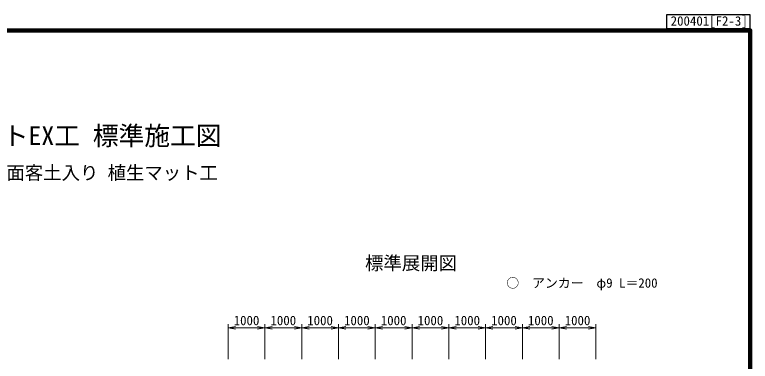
# Model space of a CAD drawing. Units: millimetres, scale not verified. Extents: x 690 to 40690, y 684 to 28809.
# Drawn here: x 20690 to 40690, y 19390 to 28809 of the extents above; entities that cross this region are included whole.
import ezdxf
from ezdxf.enums import TextEntityAlignment as Align

# ---------------------------------------------------------------- set-up
doc = ezdxf.new("R2010")
doc.units = ezdxf.units.MM
doc.header["$LTSCALE"] = 100
for name, color, linetype, lineweight in [('C-DOC', 3, 'Continuous', 25), ('C-STR-DIM', 1, 'Continuous', 13), ('C-TTL', 2, 'Continuous', 140)]:
    doc.layers.add(name, color=color, linetype=linetype, lineweight=lineweight)
doc.layers.add('C-STR-TXT', color=7, linetype='Continuous')
doc.layers.add('C-TTL-TXT', color=3, linetype='Continuous')
doc.styles.add('ＭＳ ゴシック', font='')
doc.styles.get('ＭＳ ゴシック').set_extended_font_data('MS Gothic')

msp = doc.modelspace()

# ---------------------------------------------------------------- linework, layer by layer
at = {"layer": 'C-DOC'}
for p, q in [((40690.4, 28809.1), (38415.4, 28809.1)), ((38415.4, 28809.1), (38415.4, 28434.1)), ((40690.4, 28434.1), (40690.4, 28809.1)), ((38415.4, 28434.1), (40690.4, 28434.1))]:
    msp.add_line(p, q, dxfattribs=at)
at = {"layer": 'C-STR-DIM'}
for p, q in [((26493.3, 19446.8), (26493.3, 20399.6)), ((26493.3, 20299.6), (27493.3, 20299.6)), ((27493.3, 19446.8), (27493.3, 20399.6)), ((27493.3, 19446.8), (27493.3, 20399.6)), ((27493.3, 20299.6), (28493.3, 20299.6)), ((28493.3, 19446.8), (28493.3, 20399.6)), ((28493.3, 19446.8), (28493.3, 20399.6)), ((28493.3, 20299.6), (29493.3, 20299.6)), ((29493.3, 19446.8), (29493.3, 20399.6)), ((29493.3, 19446.8), (29493.3, 20399.6)), ((29493.3, 20299.6), (30493.3, 20299.6)), ((30493.3, 19446.8), (30493.3, 20399.6)), ((30493.3, 19446.8), (30493.3, 20399.6)), ((30493.3, 20299.6), (31493.3, 20299.6)), ((31493.3, 19446.8), (31493.3, 20399.6)), ((31493.3, 19446.8), (31493.3, 20399.6)), ((31493.3, 20299.6), (32493.3, 20299.6)), ((32493.3, 19446.8), (32493.3, 20399.6)), ((32493.3, 19446.8), (32493.3, 20399.6)), ((32493.3, 20299.6), (33493.3, 20299.6)), ((33493.3, 19446.8), (33493.3, 20399.6)), ((33493.3, 19446.8), (33493.3, 20399.6)), ((33493.3, 20299.6), (34493.3, 20299.6)), ((34493.3, 19446.8), (34493.3, 20399.6)), ((34493.3, 19446.8), (34493.3, 20399.6)), ((34493.3, 20299.6), (35493.3, 20299.6)), ((35493.3, 19446.8), (35493.3, 20399.6)), ((35493.3, 19446.8), (35493.3, 20399.6)), ((35493.3, 20299.6), (36493.3, 20299.6)), ((36493.3, 19446.8), (36493.3, 20399.6))]:
    msp.add_line(p, q, dxfattribs=at)
for points in [[(26693.3, 20332.9), (26493.3, 20299.6), (26693.3, 20266.2)], [(27293.3, 20266.2), (27493.3, 20299.6), (27293.3, 20332.9)], [(27693.3, 20332.9), (27493.3, 20299.6), (27693.3, 20266.2)], [(28293.3, 20266.2), (28493.3, 20299.6), (28293.3, 20332.9)], [(28693.3, 20332.9), (28493.3, 20299.6), (28693.3, 20266.2)], [(29293.3, 20266.2), (29493.3, 20299.6), (29293.3, 20332.9)], [(29693.3, 20332.9), (29493.3, 20299.6), (29693.3, 20266.2)], [(30293.3, 20266.2), (30493.3, 20299.6), (30293.3, 20332.9)], [(30693.3, 20332.9), (30493.3, 20299.6), (30693.3, 20266.2)], [(31293.3, 20266.2), (31493.3, 20299.6), (31293.3, 20332.9)], [(31693.3, 20332.9), (31493.3, 20299.6), (31693.3, 20266.2)], [(32293.3, 20266.2), (32493.3, 20299.6), (32293.3, 20332.9)], [(32693.3, 20332.9), (32493.3, 20299.6), (32693.3, 20266.2)], [(33293.3, 20266.2), (33493.3, 20299.6), (33293.3, 20332.9)], [(33693.3, 20332.9), (33493.3, 20299.6), (33693.3, 20266.2)], [(34293.3, 20266.2), (34493.3, 20299.6), (34293.3, 20332.9)], [(34693.3, 20332.9), (34493.3, 20299.6), (34693.3, 20266.2)], [(35293.3, 20266.2), (35493.3, 20299.6), (35293.3, 20332.9)], [(35693.3, 20332.9), (35493.3, 20299.6), (35693.3, 20266.2)], [(36293.3, 20266.2), (36493.3, 20299.6), (36293.3, 20332.9)]]:
    msp.add_lwpolyline(points, dxfattribs=at)
at = {"layer": 'C-TTL'}
msp.add_lwpolyline([(690.4, 684.1), (40690.4, 684.1), (40690.4, 28384.1), (690.4, 28384.1)], close=True, dxfattribs=at)

# ---------------------------------------------------------------- texts
at = {"layer": 'C-DOC', "style": 'ＭＳ ゴシック'}
msp.add_text('200401[F2-3]', height=256.6, dxfattribs=at).set_placement((38525.5, 28434.1), align=Align.BOTTOM_LEFT)
at = {"layer": 'C-STR-DIM', "color": 7, "style": 'ＭＳ ゴシック'}
for p in [(26993.3, 20499.6), (27993.3, 20499.6), (28993.3, 20499.6), (29993.3, 20499.6), (30993.3, 20499.6), (31993.3, 20499.6), (32993.3, 20499.6), (33993.3, 20499.6), (34993.3, 20499.6), (35993.3, 20499.6)]:
    msp.add_text('1000', height=256.6, dxfattribs=at).set_placement(p, align=Align.MIDDLE_CENTER)
at = {"layer": 'C-STR-TXT', "style": 'ＭＳ ゴシック'}
msp.add_text('○\u3000アンカー\u3000φ9 L＝200', height=256.6, dxfattribs=at).set_placement((34057.1, 21313.1), align=Align.BOTTOM_LEFT)
at = {"layer": 'C-TTL-TXT', "style": 'ＭＳ ゴシック'}
for s, height, p in [('ダイヤマットEX工 標準施工図', 513.2, (21589.8, 25777.1)), ('亀甲金網付\u3000全面客土入り 植生マット工', 366.6, (21589.8, 24697.1))]:
    msp.add_text(s, height=height, dxfattribs=at).set_placement(p, align=Align.TOP_CENTER)
at = {"layer": 'C-TTL-TXT', "color": 7, "style": 'ＭＳ ゴシック'}
msp.add_text('標準展開図', height=366.6, dxfattribs=at).set_placement((30215.7, 21765.4), align=Align.BOTTOM_LEFT)

doc.saveas('drawing.dxf')
